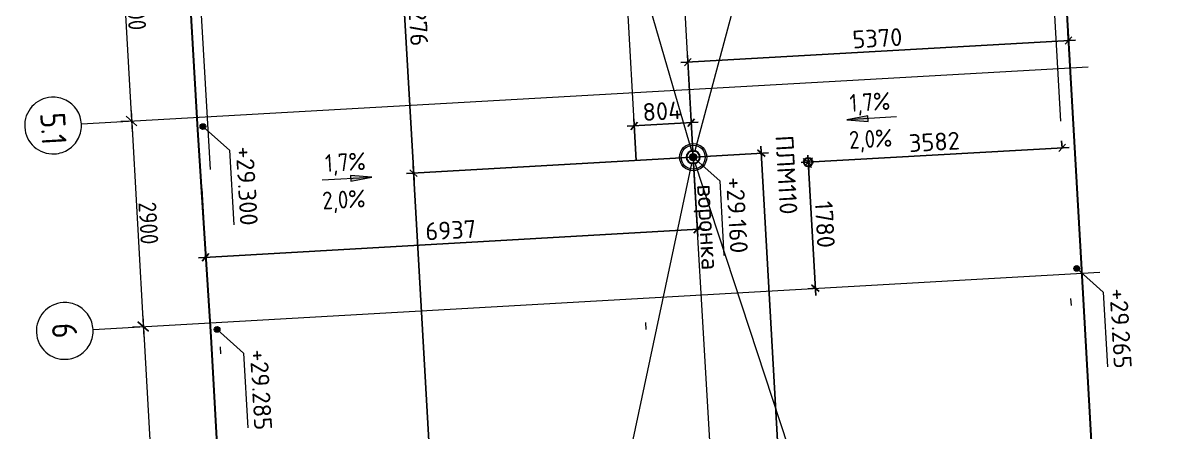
# Model space of a CAD drawing. Header units: metres. Extents: x 107714.2 to 107732.3, y 110797.9 to 110846.2.
# Drawn here: x 107715.26 to 107731.54, y 110820.99 to 110826.75 of the extents above; entities that cross this region are included whole.
import ezdxf

# ---------------------------------------------------------------- set-up
doc = ezdxf.new("R2010")
doc.units = ezdxf.units.M
doc.header["$PDMODE"] = 35
doc.header["$PDSIZE"] = 0.02
doc.linetypes.add('_ШПТ__20_т__2_5__Линия сетки', pattern=[25, 20, -2.5, 0, -2.5])
doc.linetypes.add('CENTER', pattern=[50.8, 31.75, -6.35, 6.35, -6.35])
for name, color, linetype, lineweight in [('Высотные отметки', 7, 'Continuous', 9), ('Линии1', 7, 'Continuous', 30), ('ОСИ', 251, 'CENTER', 18), ('Размеры', 7, 'Continuous', 9), ('Уклоны в точках', 7, 'Continuous', 9)]:
    doc.layers.add(name, color=color, linetype=linetype, lineweight=lineweight)
doc.layers.add('Сантехнические приборы', color=7, linetype='Continuous', lineweight=18, true_color=0x0080c0)
doc.layers.add('Слой1', color=7, linetype='Continuous')
doc.styles.add('GOST 2.304 type A', font='isocpeur.ttf')
doc.styles.add('GOST Common', font='', dxfattribs={"width": 0.9, "height": 350})
doc.styles.add('GOST Common_1', font='', dxfattribs={"width": 0.9, "height": 210})
doc.styles.add('GOST Common_2', font='', dxfattribs={"width": 0.9, "height": 250})
doc.styles.add('ISOCPEUR', font='isocpeur.ttf', dxfattribs={"height": 375})
doc.styles.get("Standard").update_dxf_attribs({"font": 'arial.ttf'})
doc.styles.get('GOST Common').set_extended_font_data('GOST Common')
doc.styles.get('GOST Common_1').set_extended_font_data('GOST Common')
doc.styles.get('GOST Common_2').set_extended_font_data('GOST Common')
doc.dimstyles.new('ISO-25', dxfattribs={"dimtxt": 0.25, "dimasz": 0.1, "dimexe": 0.1, "dimexo": 0, "dimgap": 0.06, "dimtad": 1, "dimdec": 0, "dimlfac": 1000, "dimtxsty": 'GOST 2.304 type A', "dimblk": 'OBLIQUE', "dimcen": 2.5, "dimdle": 0.1, "dimadec": 0, "dimazin": 0, "dimtfac": 1, "dimtdec": 0, "dimtmove": 0, "dimatfit": 3, "dimfxl": 1, "dimarcsym": 0})

# ---------------------------------------------------------------- blocks, each defined once
blk = doc.blocks.new('Ось сетки - Круг_Ø8 мм-6577-_О__L1_0_000_')
at = {"layer": 'ОСИ', "lineweight": 20}
for start, end in [(360, 180), (180, 360)]:
    blk.add_arc((0, 0), 4, start, end, dxfattribs=at)
blk = doc.blocks.new('_Oblique')
at = {"color": 0, "linetype": 'ByBlock', "lineweight": -2}
blk.add_line((-0.5, -0.5), (0.5, 0.5), dxfattribs=at)
blk = doc.blocks.new('109_Водосточная воронка - Радиус 70-1083720-_О__R_8_390_')
at = {"layer": 'Сантехнические приборы', "color": 7}
for radius in [191, 170, 50.8]:
    blk.add_circle((0, 0), radius, dxfattribs=at)
blk = doc.blocks.new('*D98')
at = {"color": 0, "lineweight": -2, "transparency": 16777216}
for p, q in [((107726.309, 110824.886), (107726.421, 110822.91)), ((107726.315, 110824.787), (107726.215, 110824.781)), ((107726.416, 110823.01), (107726.316, 110823.004))]:
    blk.add_line(p, q, dxfattribs=at)
at = {"layer": 'Defpoints', "color": 0, "lineweight": 9, "transparency": 16777216}
for p in [(107726.315, 110824.787, 29.196), (107726.416, 110823.01), (107726.416, 110823.01)]:
    blk.add_point(p, dxfattribs=at)
at = {"color": 0, "lineweight": -2, "transparency": 16777216, "xscale": 0.1, "yscale": 0.1, "zscale": 0.1}
for p, rotation in [((107726.315, 110824.787), 93.25304974487426), ((107726.416, 110823.01), 273.2530497448743)]:
    blk.add_blockref('_Oblique', p, dxfattribs=dict(at, rotation=rotation))
at = {"color": 0, "lineweight": 9, "transparency": 16777216, "insert": (107726.55, 110823.909), "char_height": 0.25, "attachment_point": 5, "rotation": 273.253, "style": 'GOST 2.304 type A'}
blk.add_mtext('1780', dxfattribs=at)
blk = doc.blocks.new('*D99')
at = {"color": 0, "lineweight": -2, "transparency": 16777216}
for p, q in [((107726.215, 110824.781), (107729.991, 110824.995)), ((107729.891, 110824.99), (107729.885, 110825.09)), ((107726.315, 110824.787), (107726.309, 110824.886))]:
    blk.add_line(p, q, dxfattribs=at)
at = {"layer": 'Defpoints', "color": 0, "lineweight": 9, "transparency": 16777216}
for p in [(107729.891, 110824.99), (107729.891, 110824.99), (107726.315, 110824.787)]:
    blk.add_point(p, dxfattribs=at)
at = {"color": 0, "lineweight": -2, "transparency": 16777216, "xscale": 0.1, "yscale": 0.1, "zscale": 0.1}
for p, rotation in [((107729.891, 110824.99), 3.253049744874275), ((107726.315, 110824.787), 183.2530497448743)]:
    blk.add_blockref('_Oblique', p, dxfattribs=dict(at, rotation=rotation))
at = {"color": 0, "lineweight": 9, "transparency": 16777216, "insert": (107728.092, 110825.073), "char_height": 0.25, "attachment_point": 5, "rotation": 3.253, "style": 'GOST 2.304 type A'}
blk.add_mtext('3582', dxfattribs=at)
blk = doc.blocks.new('*D125')
at = {"color": 0, "lineweight": -2, "transparency": 16777216}
for p, q in [((107724.694, 110824.858), (107720.656, 110824.628)), ((107720.75, 110824.734), (107721.323, 110814.651)), ((107725.275, 110814.976), (107721.218, 110814.745))]:
    blk.add_line(p, q, dxfattribs=at)
at = {"layer": 'Defpoints', "color": 0, "lineweight": 9, "transparency": 16777216}
for p in [(107724.694, 110824.858, 29.16), (107725.275, 110814.976), (107721.318, 110814.751)]:
    blk.add_point(p, dxfattribs=at)
at = {"color": 0, "lineweight": -2, "transparency": 16777216, "xscale": 0.1, "yscale": 0.1, "zscale": 0.1}
for p, rotation in [((107720.756, 110824.634), 93.25304974487426), ((107721.318, 110814.751), 273.2530497448743)]:
    blk.add_blockref('_Oblique', p, dxfattribs=dict(at, rotation=rotation))
at = {"color": 0, "lineweight": 9, "transparency": 16777216, "insert": (107721.221, 110819.703), "char_height": 0.25, "attachment_point": 5, "rotation": 273.253, "style": 'GOST 2.304 type A'}
blk.add_mtext('9899', dxfattribs=at)
blk = doc.blocks.new('*D126')
at = {"color": 0, "lineweight": -2, "transparency": 16777216}
for p, q in [((107724.46, 110829.127), (107720.413, 110828.897)), ((107720.762, 110824.534), (107720.508, 110829.003)), ((107724.694, 110824.858), (107720.656, 110824.628))]:
    blk.add_line(p, q, dxfattribs=at)
at = {"layer": 'Defpoints', "color": 0, "lineweight": 9, "transparency": 16777216}
for p in [(107724.46, 110829.127), (107720.513, 110828.903), (107724.694, 110824.858, 29.16)]:
    blk.add_point(p, dxfattribs=at)
at = {"color": 0, "lineweight": -2, "transparency": 16777216, "xscale": 0.1, "yscale": 0.1, "zscale": 0.1}
for p, rotation in [((107720.513, 110828.903), 93.25304974487426), ((107720.756, 110824.634), 273.2530497448743)]:
    blk.add_blockref('_Oblique', p, dxfattribs=dict(at, rotation=rotation))
at = {"color": 0, "lineweight": 9, "transparency": 16777216, "insert": (107720.819, 110826.779), "char_height": 0.25, "attachment_point": 5, "rotation": 273.253, "style": 'GOST 2.304 type A'}
blk.add_mtext('4276', dxfattribs=at)
blk = doc.blocks.new('*D127')
at = {"color": 0, "lineweight": -2, "transparency": 16777216}
for p, q in [((107724.767, 110825.35), (107723.764, 110825.293)), ((107723.891, 110824.812), (107723.858, 110825.398)), ((107724.694, 110824.858), (107724.661, 110825.444))]:
    blk.add_line(p, q, dxfattribs=at)
at = {"layer": 'Defpoints', "color": 0, "lineweight": 9, "transparency": 16777216}
for p in [(107723.864, 110825.298), (107723.891, 110824.812), (107724.694, 110824.858, 29.16)]:
    blk.add_point(p, dxfattribs=at)
at = {"color": 0, "lineweight": -2, "transparency": 16777216, "xscale": 0.1, "yscale": 0.1, "zscale": 0.1}
for p, rotation in [((107723.864, 110825.298), 183.2530497448743), ((107724.667, 110825.344), 3.253049744874268)]:
    blk.add_blockref('_Oblique', p, dxfattribs=dict(at, rotation=rotation))
at = {"color": 0, "lineweight": 9, "transparency": 16777216, "insert": (107724.255, 110825.506), "char_height": 0.25, "attachment_point": 5, "rotation": 3.253, "style": 'GOST 2.304 type A'}
blk.add_mtext('804', dxfattribs=at)
blk = doc.blocks.new('*D167')
at = {"color": 0, "lineweight": -2, "transparency": 16777216}
for p, q in [((107729.985, 110826.404), (107729.974, 110826.602)), ((107724.519, 110826.191), (107730.08, 110826.507)), ((107724.694, 110824.858), (107724.613, 110826.297))]:
    blk.add_line(p, q, dxfattribs=at)
at = {"layer": 'Defpoints', "color": 0, "lineweight": 9, "transparency": 16777216}
for p in [(107729.98, 110826.502), (107729.985, 110826.404), (107724.694, 110824.858)]:
    blk.add_point(p, dxfattribs=at)
at = {"color": 0, "lineweight": -2, "transparency": 16777216, "xscale": 0.1, "yscale": 0.1, "zscale": 0.1}
for p, rotation in [((107729.98, 110826.502), 3.253049744874275), ((107724.618, 110826.197), 183.2530497448743)]:
    blk.add_blockref('_Oblique', p, dxfattribs=dict(at, rotation=rotation))
at = {"color": 0, "lineweight": 9, "transparency": 16777216, "insert": (107727.289, 110826.534), "char_height": 0.25, "attachment_point": 5, "rotation": 3.253, "style": 'GOST 2.304 type A'}
blk.add_mtext('5370', dxfattribs=at)
blk = doc.blocks.new('*D171')
at = {"color": 0, "lineweight": -2, "transparency": 16777216}
for p, q in [((107724.694, 110824.858), (107724.758, 110823.741)), ((107717.771, 110824.416), (107717.832, 110823.347)), ((107724.852, 110823.846), (107717.727, 110823.441))]:
    blk.add_line(p, q, dxfattribs=at)
at = {"layer": 'Defpoints', "color": 0, "lineweight": 9, "transparency": 16777216}
for p in [(107724.694, 110824.858), (107717.771, 110824.416), (107717.826, 110823.447)]:
    blk.add_point(p, dxfattribs=at)
at = {"color": 0, "lineweight": -2, "transparency": 16777216, "xscale": 0.1, "yscale": 0.1, "zscale": 0.1}
for p, rotation in [((107724.752, 110823.841), 3.253049744874268), ((107717.826, 110823.447), 183.2530497448743)]:
    blk.add_blockref('_Oblique', p, dxfattribs=dict(at, rotation=rotation))
at = {"color": 0, "lineweight": 9, "transparency": 16777216, "insert": (107721.279, 110823.829), "char_height": 0.25, "attachment_point": 5, "rotation": 3.253, "style": 'GOST 2.304 type A'}
blk.add_mtext('6937', dxfattribs=at)
blk = doc.blocks.new('*D173')
at = {"color": 0, "lineweight": -2, "transparency": 16777216}
for p, q in [((107726.221, 110814.929), (107725.648, 110825.012)), ((107724.694, 110824.858), (107725.754, 110824.918)), ((107725.275, 110814.976), (107726.315, 110815.035))]:
    blk.add_line(p, q, dxfattribs=at)
at = {"layer": 'Defpoints', "color": 0, "lineweight": 9, "transparency": 16777216}
for p in [(107724.694, 110824.858), (107725.654, 110824.912), (107725.275, 110814.976)]:
    blk.add_point(p, dxfattribs=at)
at = {"color": 0, "lineweight": -2, "transparency": 16777216, "xscale": 0.1, "yscale": 0.1, "zscale": 0.1}
for p, rotation in [((107725.654, 110824.912), 93.25304974487426), ((107726.216, 110815.029), 273.2530497448743)]:
    blk.add_blockref('_Oblique', p, dxfattribs=dict(at, rotation=rotation))
at = {"color": 0, "lineweight": 9, "transparency": 16777216, "insert": (107726.119, 110819.981), "char_height": 0.25, "attachment_point": 5, "rotation": 273.253, "style": 'GOST 2.304 type A'}
blk.add_mtext('9899', dxfattribs=at)

msp = doc.modelspace()

# ---------------------------------------------------------------- hatches: boundary and pattern name
at = {"layer": 'Высотные отметки', "lineweight": 20}
h = msp.add_hatch(color=256, dxfattribs=at)
edge = h.paths.add_edge_path(flags=0)
edge.add_arc((107717.7886, 110825.2895), 0.04, -86.74695, 273.25305)
h = msp.add_hatch(color=256, dxfattribs=at)
edge = h.paths.add_edge_path(flags=0)
edge.add_arc((107724.6945, 110824.8579), 0.04, -86.74695, 273.25305)
h = msp.add_hatch(color=256, dxfattribs=at)
edge = h.paths.add_edge_path(flags=0)
edge.add_arc((107730.0974, 110823.2894), 0.04, -86.74695, 273.25305)
h = msp.add_hatch(color=256, dxfattribs=at)
edge = h.paths.add_edge_path(flags=0)
edge.add_arc((107717.9876, 110822.4292), 0.04, -86.74695, 273.25305)
at = {"layer": 'Уклоны в точках', "lineweight": 20}
for points in [[(107726.8584, 110825.3852), (107727.1602, 110825.3628), (107727.1557, 110825.4417)], [(107720.168, 110824.5772), (107719.8662, 110824.5996), (107719.8707, 110824.5207)]]:
    msp.add_hatch(color=256, dxfattribs=at).paths.add_polyline_path(points, flags=0)

# ---------------------------------------------------------------- linework, layer by layer
at = {"lineweight": 9}
for points in [[(107725.8606, 110829.204), (107724.7182, 110824.9463)], [(107723.4738, 110829.0731), (107724.669, 110824.9458)], [(107724.6895, 110824.9493), (107724.4604, 110829.1272)]]:
    msp.add_lwpolyline(points, dxfattribs=at)
for points, elevation in [([(107722.5619, 110814.8215), (107724.6755, 110824.7684)], 29.226), ([(107725.9795, 110802.9963), (107724.6999, 110824.7666)], 29.1756), ([(107727.8915, 110815.1244), (107724.723, 110824.771)], 29.2186)]:
    msp.add_lwpolyline(points, dxfattribs=dict(at, elevation=elevation))
at = {"layer": 'Высотные отметки'}
for p, q in [((107717.7886, 110825.2895), (107718.163, 110824.9553)), ((107718.163, 110824.9553), (107718.2227, 110823.9045)), ((107724.6945, 110824.8579, 29.1756), (107725.0689, 110824.5238, 29.1756)), ((107725.0689, 110824.5238, 29.1756), (107725.1286, 110823.4729, 29.1756)), ((107730.0974, 110823.2894), (107730.4718, 110822.9552)), ((107730.4718, 110822.9552), (107730.5315, 110821.9043)), ((107717.9876, 110822.4292), (107718.362, 110822.095)), ((107718.362, 110822.095), (107718.4218, 110821.0441))]:
    msp.add_line(p, q, dxfattribs=at)
at = {"layer": 'Высотные отметки', "lineweight": 20}
for centre in [(107717.7886, 110825.2895), (107724.6945, 110824.8579, 29.1756), (107730.0974, 110823.2894), (107717.9876, 110822.4292)]:
    msp.add_circle(centre, 0.04, dxfattribs=at)
at = {"layer": 'Линии1'}
msp.add_lwpolyline([(107729.8146, 110829.4216), (107730.1535, 110823.4379), (107730.4955, 110817.4217), (107730.8232, 110811.4345), (107731.1948, 110805.4522), (107731.5369, 110799.069), (107727.5664, 110798.848), (107726.1087, 110798.7645), (107724.6366, 110798.6691), (107721.5411, 110798.4787), (107719.2511, 110798.3483), (107718.9307, 110804.4255), (107718.5833, 110810.3458), (107718.2386, 110816.3355), (107717.9049, 110822.3253), (107717.7185, 110825.242), (107717.5134, 110828.7285), (107721.099, 110828.9269), (107723.4738, 110829.0731), (107725.8606, 110829.204)], close=True, dxfattribs=at)
for centre, radius in [((107724.6945, 110824.8579, 29.1597), 0.0915), ((107726.3148, 110824.7865, 29.1959), 0.0597)]:
    msp.add_circle(centre, radius, dxfattribs=at)
at = {"layer": 'ОСИ', "linetype": '_ШПТ__20_т__2_5__Линия сетки', "lineweight": 5}
for p, q in [((107728.735, 110845.3308), (107731.3809, 110798.7777)), ((107722.7446, 110844.9904), (107725.3906, 110798.4372)), ((107716.7543, 110844.6499), (107719.4003, 110798.0968)), ((107716.0769, 110825.3267), (107730.2608, 110826.1328)), ((107716.2415, 110822.4313), (107730.4253, 110823.2375))]:
    msp.add_line(p, q, dxfattribs=at)
at = {"layer": 'Размеры', "lineweight": 20}
for p, q in [((107716.5994, 110828.6116), (107716.7923, 110825.2171)), ((107716.7753, 110825.5166), (107716.9569, 110822.3218)), ((107716.7339, 110825.364), (107716.6341, 110825.3583)), ((107716.9399, 110822.6213), (107717.2974, 110816.3314)), ((107716.8985, 110822.4687), (107716.7986, 110822.463))]:
    msp.add_line(p, q, dxfattribs=at)
at = {"layer": 'Слой1'}
for p in [(107726.2663, 110824.8213, 29.1954), (107726.3571, 110824.8286, 29.1978), (107726.3424, 110824.7336, 29.1944)]:
    msp.add_point(p, dxfattribs=at)
at = {"layer": 'Уклоны в точках', "lineweight": 20}
for p, q in [((107727.1557, 110825.4417), (107726.8584, 110825.3852)), ((107726.8584, 110825.3852), (107727.1602, 110825.3628)), ((107727.1602, 110825.3628), (107727.1557, 110825.4417)), ((107720.168, 110824.5772), (107719.8662, 110824.5996)), ((107719.8662, 110824.5996), (107719.8707, 110824.5207)), ((107719.8707, 110824.5207), (107720.168, 110824.5772))]:
    msp.add_line(p, q, dxfattribs=at)
at = {"layer": 'Уклоны в точках'}
for p, q in [((107727.5573, 110825.425), (107726.8584, 110825.3852)), ((107719.4691, 110824.5375), (107720.168, 110824.5772))]:
    msp.add_line(p, q, dxfattribs=at)

# ---------------------------------------------------------------- block references
at = {"layer": 'ОСИ', "lineweight": 20, "xscale": 0.09999999999999994, "yscale": 0.09999999999999994, "zscale": 0.09999999999999994, "rotation": 273.2530497448743}
for p in [(107715.6776, 110825.304), (107715.8421, 110822.4086)]:
    msp.add_blockref('Ось сетки - Круг_Ø8 мм-6577-_О__L1_0_000_', p, dxfattribs=at)
at = {"layer": 'Размеры', "lineweight": 20, "xscale": 0.1414, "yscale": 0.1414, "zscale": 0.1414}
for p, rotation in [((107716.7838, 110825.3668), 273.2530497448743), ((107716.7838, 110825.3668), 93.25304974487425), ((107716.9484, 110822.4715), 93.25304974487425), ((107716.9484, 110822.4715), 273.2530497448743)]:
    msp.add_blockref('_Oblique', p, dxfattribs=dict(at, rotation=rotation))
at = {"layer": 'Сантехнические приборы', "color": 7, "xscale": 0.001, "yscale": 0.001, "zscale": 0.001, "rotation": 273.2530497398921}
msp.add_blockref('109_Водосточная воронка - Радиус 70-1083720-_О__R_8_390_', (107724.6945, 110824.8579, 29.1597), dxfattribs=at)

# ---------------------------------------------------------------- texts
at = {"char_height": 0.25, "width": 1.266666, "attachment_point": 1, "rotation": 273.25305, "style": 'ISOCPEUR'}
for s, insert in [('ПЛМ110', (107726.1022, 110825.1731)), ('+29.300', (107718.5005, 110825.0173, -29.1756)), ('+29.160', (107725.4064, 110824.5858)), ('воронка', (107724.998, 110824.4827)), ('+29.265', (107730.8093, 110823.0172, -29.1756)), ('+29.285', (107718.6995, 110822.157, -29.1756))]:
    msp.add_mtext(s, dxfattribs=dict(at, insert=insert))
at = {"layer": 'ОСИ', "char_height": 0.35, "width": 0.274177, "attachment_point": 1, "rotation": 273.25305, "style": 'GOST Common'}
for s, insert in [('5.1', (107715.8444, 110825.4965)), ('\\fGOST Common|b0|i0|c204|p34|;\\W.9;6', (107716.0079, 110822.532))]:
    msp.add_mtext(s, dxfattribs=dict(at, insert=insert))
at = {"layer": 'Размеры', "lineweight": 20, "char_height": 0.25, "width": 0.756843, "attachment_point": 5, "rotation": 273.25305, "style": 'GOST Common_1'}
for s, insert in [('\\A1;3100', (107716.8506, 110826.9231)), ('\\A1;2900', (107717.0209, 110823.928))]:
    msp.add_mtext(s, dxfattribs=dict(at, insert=insert))
at = {"layer": 'Слой1', "char_height": 0.01, "rotation": 273.25305}
for s, insert, width, attachment_point in [(' 29.195', (107726.2663, 110824.8213, 29.1954), 0.56, 1), (' 94', (107726.2663, 110824.8213, 29.1954), 0.3, 7), (' 29.198', (107726.3571, 110824.8286, 29.1978), 0.56, 1), (' 96', (107726.3571, 110824.8286, 29.1978), 0.3, 7), (' 29.194', (107726.3424, 110824.7336, 29.1944), 0.56, 1), (' 95', (107726.3424, 110824.7336, 29.1944), 0.3, 7)]:
    msp.add_mtext(s, dxfattribs=dict(at, insert=insert, width=width, attachment_point=attachment_point))
at = {"layer": 'Уклоны в точках', "char_height": 0.25, "width": 0.71203, "attachment_point": 1, "rotation": 3.25305, "line_spacing_factor": 1.022761, "style": 'GOST Common_2'}
for s, insert in [('1,7%', (107726.8914, 110825.7444)), ('2,0%', (107726.8834, 110825.2229)), ('1,7%', (107719.5021, 110824.8966)), ('2,0%', (107719.4628, 110824.3683))]:
    msp.add_mtext(s, dxfattribs=dict(at, insert=insert))

# ---------------------------------------------------------------- dimensions: what is measured, and where the dimension line sits
at = {"lineweight": 9}
for base, p1, p2, angle, picture, middle in [((107720.5132, 110828.9029), (107724.6945, 110824.8579, 29.1597), (107724.4604, 110829.1272), 273.25305, '*D126', (107720.8192, 110826.779)), ((107729.9799, 110826.5018), (107724.6945, 110824.8579), (107729.9855, 110826.4037), 3.25305, '*D167', (107727.2886, 110826.5341)), ((107723.8639, 110825.2982), (107724.6945, 110824.8579, 29.1597), (107723.8915, 110824.8123), 3.25305, '*D127', (107724.2549, 110825.5058)), ((107729.8911, 110824.9898), (107726.3148, 110824.7865), (107729.8911, 110824.9898), 3.25305, '*D99', (107728.0924, 110825.0728)), ((107725.6539, 110824.9125), (107725.2754, 110814.9758), (107724.6945, 110824.8579), 273.25305, '*D173', (107726.1195, 110819.9813)), ((107717.8264, 110823.447), (107724.6945, 110824.8579), (107717.7713, 110824.4156), 3.25305, '*D171', (107721.2789, 110823.8285)), ((107721.3176, 110814.7508), (107724.6945, 110824.8579, 29.1597), (107725.2754, 110814.9758), 273.25305, '*D125', (107721.2214, 110819.7029)), ((107726.4158, 110823.0096), (107726.3148, 110824.7865, 29.1959), (107726.4158, 110823.0096), 273.25305, '*D98', (107726.55, 110823.9086))]:
    dim = msp.add_linear_dim(base=base, p1=p1, p2=p2, angle=angle, dimstyle='ISO-25', dxfattribs=at)
    dim.commit()
    dim.dimension.update_dxf_attribs({"geometry": picture, "text_midpoint": middle})

doc.saveas('drawing.dxf')
